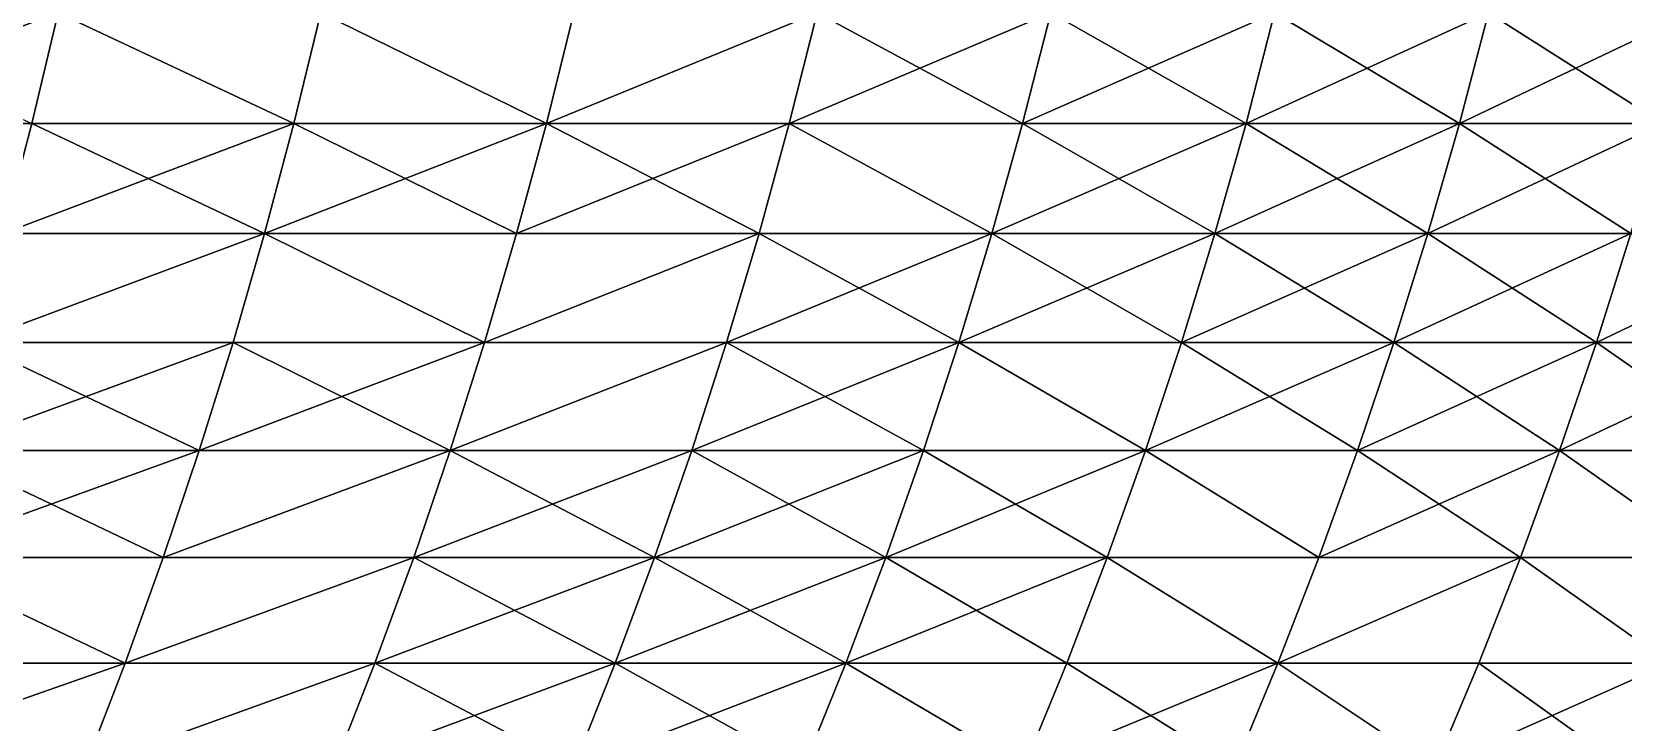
# Model space of a CAD drawing. Header units: millimetres. Extents: x -3250 to 8000, y -3250 to 3250.
# Drawn here: x 7369.3 to 7644.3, y -339.2 to -220 of the extents above; entities that cross this region are included whole.
import ezdxf

# ---------------------------------------------------------------- set-up
doc = ezdxf.new("R2010")
doc.units = ezdxf.units.MM
doc.header["$MEASUREMENT"] = 0
doc.layers.add('MESH_3D', color=2, linetype='CONTINUOUS')

msp = doc.modelspace()

# ---------------------------------------------------------------- linework, layer by layer
at = {"layer": 'MESH_3D'}
for points in [[(7322.49, -235.8, 1689.29), (7373.92, -216.67, 1749.47), (7369.34, -235.8, 1752.77)], [(7326.99, -216.67, 1685.88), (7373.92, -216.67, 1749.47), (7322.49, -235.8, 1689.29)], [(7373.92, -216.67, 24950.53), (7326.99, -216.67, 25014.12), (7369.34, -235.8, 24947.23)], [(7373.92, -216.67, 1749.47), (7414.6, -235.8, 1817.4), (7369.34, -235.8, 1752.77)], [(7414.6, -235.8, 24882.6), (7373.92, -216.67, 24950.53), (7369.34, -235.8, 24947.23)], [(7373.92, -216.67, 1749.47), (7419.26, -216.67, 1814.22), (7414.6, -235.8, 1817.4)], [(7419.26, -216.67, 24885.78), (7373.92, -216.67, 24950.53), (7414.6, -235.8, 24882.6)], [(7419.26, -216.67, 1814.22), (7458.23, -235.8, 1883.14), (7414.6, -235.8, 1817.4)], [(7458.23, -235.8, 24816.86), (7419.26, -216.67, 24885.78), (7414.6, -235.8, 24882.6)], [(7419.26, -216.67, 1814.22), (7462.97, -216.67, 1880.07), (7458.23, -235.8, 1883.14)], [(7462.97, -216.67, 24819.93), (7419.26, -216.67, 24885.78), (7458.23, -235.8, 24816.86)], [(7458.23, -235.8, 1883.14), (7505.02, -216.67, 1947), (7500.2, -235.8, 1949.94)], [(7462.97, -216.67, 1880.07), (7505.02, -216.67, 1947), (7458.23, -235.8, 1883.14)], [(7505.02, -216.67, 24753), (7462.97, -216.67, 24819.93), (7458.23, -235.8, 24816.86)], [(7505.02, -216.67, 24753), (7458.23, -235.8, 24816.86), (7500.2, -235.8, 24750.06)], [(7500.2, -235.8, 1949.94), (7545.39, -216.67, 2014.95), (7540.5, -235.8, 2017.77)], [(7505.02, -216.67, 1947), (7545.39, -216.67, 2014.95), (7500.2, -235.8, 1949.94)], [(7540.5, -235.8, 24682.23), (7505.02, -216.67, 24753), (7500.2, -235.8, 24750.06)], [(7545.39, -216.67, 24685.05), (7505.02, -216.67, 24753), (7540.5, -235.8, 24682.23)], [(7545.39, -216.67, 2014.95), (7579.1, -235.8, 2086.59), (7540.5, -235.8, 2017.77)], [(7584.05, -216.67, 24616.11), (7545.39, -216.67, 24685.05), (7540.5, -235.8, 24682.23)], [(7584.05, -216.67, 24616.11), (7540.5, -235.8, 24682.23), (7579.1, -235.8, 24613.41)], [(7545.39, -216.67, 2014.95), (7584.05, -216.67, 2083.89), (7579.1, -235.8, 2086.59)], [(7584.05, -216.67, 2083.89), (7615.96, -235.8, 2156.34), (7579.1, -235.8, 2086.59)], [(7620.98, -216.67, 24546.23), (7584.05, -216.67, 24616.11), (7579.1, -235.8, 24613.41)], [(7620.98, -216.67, 24546.23), (7579.1, -235.8, 24613.41), (7615.96, -235.8, 24543.66)], [(7584.05, -216.67, 2083.89), (7620.98, -216.67, 2153.77), (7615.96, -235.8, 2156.34)], [(7620.98, -216.67, 2153.77), (7651.08, -235.8, 2226.99), (7615.96, -235.8, 2156.34)], [(7656.16, -216.67, 24475.45), (7620.98, -216.67, 24546.23), (7615.96, -235.8, 24543.66)], [(7656.16, -216.67, 24475.45), (7615.96, -235.8, 24543.66), (7651.08, -235.8, 24473.01)], [(7620.98, -216.67, 2153.77), (7656.16, -216.67, 2224.55), (7651.08, -235.8, 2226.99)], [(7322.49, -235.8, 1689.29), (7369.34, -235.8, 1752.77), (7364.38, -254.79, 1756.34)], [(7369.34, -235.8, 1752.77), (7409.54, -254.79, 1820.84), (7364.38, -254.79, 1756.34)], [(7414.6, -235.8, 24882.6), (7364.38, -254.79, 24943.66), (7409.54, -254.79, 24879.16)], [(7414.6, -235.8, 24882.6), (7369.34, -235.8, 24947.23), (7364.38, -254.79, 24943.66)], [(7369.34, -235.8, 1752.77), (7414.6, -235.8, 1817.4), (7409.54, -254.79, 1820.84)], [(7414.6, -235.8, 1817.4), (7453.09, -254.79, 1886.45), (7409.54, -254.79, 1820.84)], [(7458.23, -235.8, 24816.86), (7409.54, -254.79, 24879.16), (7453.09, -254.79, 24813.55)], [(7458.23, -235.8, 24816.86), (7414.6, -235.8, 24882.6), (7409.54, -254.79, 24879.16)], [(7414.6, -235.8, 1817.4), (7458.23, -235.8, 1883.14), (7453.09, -254.79, 1886.45)], [(7458.23, -235.8, 1883.14), (7494.98, -254.79, 1953.13), (7453.09, -254.79, 1886.45)], [(7500.2, -235.8, 24750.06), (7453.09, -254.79, 24813.55), (7494.98, -254.79, 24746.87)], [(7500.2, -235.8, 24750.06), (7458.23, -235.8, 24816.86), (7453.09, -254.79, 24813.55)], [(7458.23, -235.8, 1883.14), (7500.2, -235.8, 1949.94), (7494.98, -254.79, 1953.13)], [(7500.2, -235.8, 1949.94), (7535.2, -254.79, 2020.83), (7494.98, -254.79, 1953.13)], [(7535.2, -254.79, 24679.17), (7500.2, -235.8, 24750.06), (7494.98, -254.79, 24746.87)], [(7500.2, -235.8, 1949.94), (7540.5, -235.8, 2017.77), (7535.2, -254.79, 2020.83)], [(7540.5, -235.8, 24682.23), (7500.2, -235.8, 24750.06), (7535.2, -254.79, 24679.17)], [(7540.5, -235.8, 2017.77), (7573.72, -254.79, 2089.51), (7535.2, -254.79, 2020.83)], [(7579.1, -235.8, 24613.41), (7540.5, -235.8, 24682.23), (7535.2, -254.79, 24679.17)], [(7579.1, -235.8, 24613.41), (7535.2, -254.79, 24679.17), (7573.72, -254.79, 24610.49)], [(7540.5, -235.8, 2017.77), (7579.1, -235.8, 2086.59), (7573.72, -254.79, 2089.51)], [(7579.1, -235.8, 2086.59), (7610.52, -254.79, 2159.13), (7573.72, -254.79, 2089.51)], [(7615.96, -235.8, 24543.66), (7573.72, -254.79, 24610.49), (7610.52, -254.79, 24540.87)], [(7615.96, -235.8, 24543.66), (7579.1, -235.8, 24613.41), (7573.72, -254.79, 24610.49)], [(7579.1, -235.8, 2086.59), (7615.96, -235.8, 2156.34), (7610.52, -254.79, 2159.13)], [(7615.96, -235.8, 2156.34), (7645.57, -254.79, 2229.65), (7610.52, -254.79, 2159.13)], [(7651.08, -235.8, 24473.01), (7610.52, -254.79, 24540.87), (7645.57, -254.79, 24470.35)], [(7651.08, -235.8, 24473.01), (7615.96, -235.8, 24543.66), (7610.52, -254.79, 24540.87)], [(7615.96, -235.8, 2156.34), (7651.08, -235.8, 2226.99), (7645.57, -254.79, 2229.65)], [(7359.03, -273.62, 1760.18), (7409.54, -254.79, 1820.84), (7404.1, -273.62, 1824.55)], [(7364.38, -254.79, 1756.34), (7409.54, -254.79, 1820.84), (7359.03, -273.62, 1760.18)], [(7409.54, -254.79, 24879.16), (7364.38, -254.79, 24943.66), (7359.03, -273.62, 24939.82)], [(7409.54, -254.79, 24879.16), (7359.03, -273.62, 24939.82), (7404.1, -273.62, 24875.45)], [(7409.54, -254.79, 1820.84), (7447.56, -273.62, 1890.03), (7404.1, -273.62, 1824.55)], [(7447.56, -273.62, 24809.97), (7409.54, -254.79, 24879.16), (7404.1, -273.62, 24875.45)], [(7409.54, -254.79, 1820.84), (7453.09, -254.79, 1886.45), (7447.56, -273.62, 1890.03)], [(7453.09, -254.79, 24813.55), (7409.54, -254.79, 24879.16), (7447.56, -273.62, 24809.97)], [(7447.56, -273.62, 1890.03), (7494.98, -254.79, 1953.13), (7489.36, -273.62, 1956.56)], [(7453.09, -254.79, 1886.45), (7494.98, -254.79, 1953.13), (7447.56, -273.62, 1890.03)], [(7494.98, -254.79, 24746.87), (7447.56, -273.62, 24809.97), (7489.36, -273.62, 24743.44)], [(7494.98, -254.79, 24746.87), (7453.09, -254.79, 24813.55), (7447.56, -273.62, 24809.97)], [(7494.98, -254.79, 1953.13), (7529.5, -273.62, 2024.12), (7489.36, -273.62, 1956.56)], [(7535.2, -254.79, 24679.17), (7489.36, -273.62, 24743.44), (7529.5, -273.62, 24675.88)], [(7535.2, -254.79, 24679.17), (7494.98, -254.79, 24746.87), (7489.36, -273.62, 24743.44)], [(7494.98, -254.79, 1953.13), (7535.2, -254.79, 2020.83), (7529.5, -273.62, 2024.12)], [(7535.2, -254.79, 2020.83), (7567.94, -273.62, 2092.66), (7529.5, -273.62, 2024.12)], [(7573.72, -254.79, 24610.49), (7535.2, -254.79, 24679.17), (7529.5, -273.62, 24675.88)], [(7573.72, -254.79, 24610.49), (7529.5, -273.62, 24675.88), (7567.94, -273.62, 24607.34)], [(7535.2, -254.79, 2020.83), (7573.72, -254.79, 2089.51), (7567.94, -273.62, 2092.66)], [(7573.72, -254.79, 2089.51), (7604.66, -273.62, 2162.14), (7567.94, -273.62, 2092.66)], [(7610.52, -254.79, 24540.87), (7573.72, -254.79, 24610.49), (7567.94, -273.62, 24607.34)], [(7610.52, -254.79, 24540.87), (7567.94, -273.62, 24607.34), (7604.66, -273.62, 24537.86)], [(7573.72, -254.79, 2089.51), (7610.52, -254.79, 2159.13), (7604.66, -273.62, 2162.14)], [(7610.52, -254.79, 2159.13), (7639.63, -273.62, 2232.51), (7604.66, -273.62, 2162.14)], [(7645.57, -254.79, 24470.35), (7604.66, -273.62, 24537.86), (7639.63, -273.62, 24467.49)], [(7645.57, -254.79, 24470.35), (7610.52, -254.79, 24540.87), (7604.66, -273.62, 24537.86)], [(7610.52, -254.79, 2159.13), (7645.57, -254.79, 2229.65), (7639.63, -273.62, 2232.51)], [(7639.63, -273.62, 2232.51), (7678.85, -254.79, 2301.01), (7672.84, -273.62, 2303.72)], [(7645.57, -254.79, 2229.65), (7678.85, -254.79, 2301.01), (7639.63, -273.62, 2232.51)], [(7672.84, -273.62, 24396.28), (7645.57, -254.79, 24470.35), (7639.63, -273.62, 24467.49)], [(7359.03, -273.62, 1760.18), (7398.27, -292.27, 1828.53), (7353.3, -292.27, 1764.3)], [(7404.1, -273.62, 24875.45), (7359.03, -273.62, 24939.82), (7353.3, -292.27, 24935.7)], [(7404.1, -273.62, 24875.45), (7353.3, -292.27, 24935.7), (7398.27, -292.27, 24871.47)], [(7359.03, -273.62, 1760.18), (7404.1, -273.62, 1824.55), (7398.27, -292.27, 1828.53)], [(7404.1, -273.62, 1824.55), (7441.63, -292.27, 1893.86), (7398.27, -292.27, 1828.53)], [(7447.56, -273.62, 24809.97), (7398.27, -292.27, 24871.47), (7441.63, -292.27, 24806.14)], [(7447.56, -273.62, 24809.97), (7404.1, -273.62, 24875.45), (7398.27, -292.27, 24871.47)], [(7404.1, -273.62, 1824.55), (7447.56, -273.62, 1890.03), (7441.63, -292.27, 1893.86)], [(7441.63, -292.27, 1893.86), (7489.36, -273.62, 1956.56), (7483.34, -292.27, 1960.24)], [(7447.56, -273.62, 1890.03), (7489.36, -273.62, 1956.56), (7441.63, -292.27, 1893.86)], [(7489.36, -273.62, 24743.44), (7447.56, -273.62, 24809.97), (7441.63, -292.27, 24806.14)], [(7489.36, -273.62, 24743.44), (7441.63, -292.27, 24806.14), (7483.34, -292.27, 24739.76)], [(7489.36, -273.62, 1956.56), (7523.39, -292.27, 2027.65), (7483.34, -292.27, 1960.24)], [(7529.5, -273.62, 24675.88), (7489.36, -273.62, 24743.44), (7483.34, -292.27, 24739.76)], [(7529.5, -273.62, 24675.88), (7483.34, -292.27, 24739.76), (7523.39, -292.27, 24672.35)], [(7489.36, -273.62, 1956.56), (7529.5, -273.62, 2024.12), (7523.39, -292.27, 2027.65)], [(7529.5, -273.62, 2024.12), (7561.74, -292.27, 2096.04), (7523.39, -292.27, 2027.65)], [(7561.74, -292.27, 24603.96), (7529.5, -273.62, 24675.88), (7523.39, -292.27, 24672.35)], [(7529.5, -273.62, 2024.12), (7567.94, -273.62, 2092.66), (7561.74, -292.27, 2096.04)], [(7567.94, -273.62, 24607.34), (7529.5, -273.62, 24675.88), (7561.74, -292.27, 24603.96)], [(7561.74, -292.27, 2096.04), (7604.66, -273.62, 2162.14), (7598.38, -292.27, 2165.35)], [(7567.94, -273.62, 2092.66), (7604.66, -273.62, 2162.14), (7561.74, -292.27, 2096.04)], [(7598.38, -292.27, 24534.65), (7567.94, -273.62, 24607.34), (7561.74, -292.27, 24603.96)], [(7604.66, -273.62, 24537.86), (7567.94, -273.62, 24607.34), (7598.38, -292.27, 24534.65)], [(7604.66, -273.62, 2162.14), (7633.28, -292.27, 2235.57), (7598.38, -292.27, 2165.35)], [(7639.63, -273.62, 24467.49), (7604.66, -273.62, 24537.86), (7598.38, -292.27, 24534.65)], [(7639.63, -273.62, 24467.49), (7598.38, -292.27, 24534.65), (7633.28, -292.27, 24464.43)], [(7604.66, -273.62, 2162.14), (7639.63, -273.62, 2232.51), (7633.28, -292.27, 2235.57)], [(7639.63, -273.62, 2232.51), (7666.41, -292.27, 2306.63), (7633.28, -292.27, 2235.57)], [(7672.84, -273.62, 24396.28), (7633.28, -292.27, 24464.43), (7666.41, -292.27, 24393.37)], [(7672.84, -273.62, 24396.28), (7639.63, -273.62, 24467.49), (7633.28, -292.27, 24464.43)], [(7639.63, -273.62, 2232.51), (7672.84, -273.62, 2303.72), (7666.41, -292.27, 2306.63)], [(7347.2, -310.75, 1768.69), (7398.27, -292.27, 1828.53), (7392.06, -310.75, 1832.76)], [(7353.3, -292.27, 1764.3), (7398.27, -292.27, 1828.53), (7347.2, -310.75, 1768.69)], [(7392.06, -310.75, 24867.24), (7353.3, -292.27, 24935.7), (7347.2, -310.75, 24931.31)], [(7398.27, -292.27, 24871.47), (7353.3, -292.27, 24935.7), (7392.06, -310.75, 24867.24)], [(7392.06, -310.75, 1832.76), (7441.63, -292.27, 1893.86), (7435.31, -310.75, 1897.93)], [(7398.27, -292.27, 1828.53), (7441.63, -292.27, 1893.86), (7392.06, -310.75, 1832.76)], [(7441.63, -292.27, 24806.14), (7398.27, -292.27, 24871.47), (7392.06, -310.75, 24867.24)], [(7441.63, -292.27, 24806.14), (7392.06, -310.75, 24867.24), (7435.31, -310.75, 24802.07)], [(7441.63, -292.27, 1893.86), (7476.93, -310.75, 1964.16), (7435.31, -310.75, 1897.93)], [(7483.34, -292.27, 24739.76), (7435.31, -310.75, 24802.07), (7476.93, -310.75, 24735.84)], [(7483.34, -292.27, 24739.76), (7441.63, -292.27, 24806.14), (7435.31, -310.75, 24802.07)], [(7441.63, -292.27, 1893.86), (7483.34, -292.27, 1960.24), (7476.93, -310.75, 1964.16)], [(7483.34, -292.27, 1960.24), (7516.88, -310.75, 2031.41), (7476.93, -310.75, 1964.16)], [(7523.39, -292.27, 24672.35), (7483.34, -292.27, 24739.76), (7476.93, -310.75, 24735.84)], [(7523.39, -292.27, 24672.35), (7476.93, -310.75, 24735.84), (7516.88, -310.75, 24668.59)], [(7483.34, -292.27, 1960.24), (7523.39, -292.27, 2027.65), (7516.88, -310.75, 2031.41)], [(7523.39, -292.27, 2027.65), (7555.14, -310.75, 2099.63), (7516.88, -310.75, 2031.41)], [(7561.74, -292.27, 24603.96), (7523.39, -292.27, 24672.35), (7516.88, -310.75, 24668.59)], [(7561.74, -292.27, 24603.96), (7516.88, -310.75, 24668.59), (7555.14, -310.75, 24600.37)], [(7523.39, -292.27, 2027.65), (7561.74, -292.27, 2096.04), (7555.14, -310.75, 2099.63)], [(7561.74, -292.27, 2096.04), (7591.69, -310.75, 2168.78), (7555.14, -310.75, 2099.63)], [(7591.69, -310.75, 24531.22), (7561.74, -292.27, 24603.96), (7555.14, -310.75, 24600.37)], [(7561.74, -292.27, 2096.04), (7598.38, -292.27, 2165.35), (7591.69, -310.75, 2168.78)], [(7598.38, -292.27, 24534.65), (7561.74, -292.27, 24603.96), (7591.69, -310.75, 24531.22)], [(7598.38, -292.27, 2165.35), (7626.5, -310.75, 2238.83), (7591.69, -310.75, 2168.78)], [(7633.28, -292.27, 24464.43), (7598.38, -292.27, 24534.65), (7591.69, -310.75, 24531.22)], [(7633.28, -292.27, 24464.43), (7591.69, -310.75, 24531.22), (7626.5, -310.75, 24461.17)], [(7598.38, -292.27, 2165.35), (7633.28, -292.27, 2235.57), (7626.5, -310.75, 2238.83)], [(7633.28, -292.27, 2235.57), (7659.56, -310.75, 2309.72), (7626.5, -310.75, 2238.83)], [(7659.56, -310.75, 24390.28), (7633.28, -292.27, 24464.43), (7626.5, -310.75, 24461.17)], [(7633.28, -292.27, 2235.57), (7666.41, -292.27, 2306.63), (7659.56, -310.75, 2309.72)], [(7666.41, -292.27, 24393.37), (7633.28, -292.27, 24464.43), (7659.56, -310.75, 24390.28)], [(7347.2, -310.75, 1768.69), (7385.47, -329.03, 1837.26), (7340.72, -329.03, 1773.35)], [(7385.47, -329.03, 24862.74), (7347.2, -310.75, 24931.31), (7340.72, -329.03, 24926.65)], [(7347.2, -310.75, 1768.69), (7392.06, -310.75, 1832.76), (7385.47, -329.03, 1837.26)], [(7392.06, -310.75, 24867.24), (7347.2, -310.75, 24931.31), (7385.47, -329.03, 24862.74)], [(7385.47, -329.03, 1837.26), (7435.31, -310.75, 1897.93), (7428.61, -329.03, 1902.26)], [(7392.06, -310.75, 1832.76), (7435.31, -310.75, 1897.93), (7385.47, -329.03, 1837.26)], [(7435.31, -310.75, 24802.07), (7392.06, -310.75, 24867.24), (7385.47, -329.03, 24862.74)], [(7435.31, -310.75, 24802.07), (7385.47, -329.03, 24862.74), (7428.61, -329.03, 24797.74)], [(7435.31, -310.75, 1897.93), (7470.12, -329.03, 1968.32), (7428.61, -329.03, 1902.26)], [(7476.93, -310.75, 24735.84), (7435.31, -310.75, 24802.07), (7428.61, -329.03, 24797.74)], [(7476.93, -310.75, 24735.84), (7428.61, -329.03, 24797.74), (7470.12, -329.03, 24731.68)], [(7435.31, -310.75, 1897.93), (7476.93, -310.75, 1964.16), (7470.12, -329.03, 1968.32)], [(7470.12, -329.03, 1968.32), (7516.88, -310.75, 2031.41), (7509.97, -329.03, 2035.4)], [(7476.93, -310.75, 1964.16), (7516.88, -310.75, 2031.41), (7470.12, -329.03, 1968.32)], [(7509.97, -329.03, 24664.6), (7476.93, -310.75, 24735.84), (7470.12, -329.03, 24731.68)], [(7516.88, -310.75, 24668.59), (7476.93, -310.75, 24735.84), (7509.97, -329.03, 24664.6)], [(7516.88, -310.75, 2031.41), (7548.14, -329.03, 2103.45), (7509.97, -329.03, 2035.4)], [(7555.14, -310.75, 24600.37), (7509.97, -329.03, 24664.6), (7548.14, -329.03, 24596.55)], [(7555.14, -310.75, 24600.37), (7516.88, -310.75, 24668.59), (7509.97, -329.03, 24664.6)], [(7516.88, -310.75, 2031.41), (7555.14, -310.75, 2099.63), (7548.14, -329.03, 2103.45)], [(7555.14, -310.75, 2099.63), (7584.59, -329.03, 2172.42), (7548.14, -329.03, 2103.45)], [(7584.59, -329.03, 24527.58), (7555.14, -310.75, 24600.37), (7548.14, -329.03, 24596.55)], [(7555.14, -310.75, 2099.63), (7591.69, -310.75, 2168.78), (7584.59, -329.03, 2172.42)], [(7591.69, -310.75, 24531.22), (7555.14, -310.75, 24600.37), (7584.59, -329.03, 24527.58)], [(7584.59, -329.03, 2172.42), (7626.5, -310.75, 2238.83), (7619.32, -329.03, 2242.29)], [(7591.69, -310.75, 2168.78), (7626.5, -310.75, 2238.83), (7584.59, -329.03, 2172.42)], [(7626.5, -310.75, 24461.17), (7584.59, -329.03, 24527.58), (7619.32, -329.03, 24457.71)], [(7626.5, -310.75, 24461.17), (7591.69, -310.75, 24531.22), (7584.59, -329.03, 24527.58)], [(7626.5, -310.75, 2238.83), (7652.29, -329.03, 2313), (7619.32, -329.03, 2242.29)], [(7652.29, -329.03, 24387), (7626.5, -310.75, 24461.17), (7619.32, -329.03, 24457.71)], [(7626.5, -310.75, 2238.83), (7659.56, -310.75, 2309.72), (7652.29, -329.03, 2313)], [(7659.56, -310.75, 24390.28), (7626.5, -310.75, 24461.17), (7652.29, -329.03, 24387)], [(7340.72, -329.03, 1773.35), (7378.51, -347.11, 1842), (7333.88, -347.11, 1778.27)], [(7385.47, -329.03, 24862.74), (7333.88, -347.11, 24921.73), (7378.51, -347.11, 24858)], [(7385.47, -329.03, 24862.74), (7340.72, -329.03, 24926.65), (7333.88, -347.11, 24921.73)], [(7340.72, -329.03, 1773.35), (7385.47, -329.03, 1837.26), (7378.51, -347.11, 1842)], [(7378.51, -347.11, 1842), (7428.61, -329.03, 1902.26), (7421.53, -347.11, 1906.84)], [(7385.47, -329.03, 1837.26), (7428.61, -329.03, 1902.26), (7378.51, -347.11, 1842)], [(7428.61, -329.03, 24797.74), (7378.51, -347.11, 24858), (7421.53, -347.11, 24793.16)], [(7428.61, -329.03, 24797.74), (7385.47, -329.03, 24862.74), (7378.51, -347.11, 24858)], [(7428.61, -329.03, 1902.26), (7462.93, -347.11, 1972.72), (7421.53, -347.11, 1906.84)], [(7470.12, -329.03, 24731.68), (7421.53, -347.11, 24793.16), (7462.93, -347.11, 24727.28)], [(7470.12, -329.03, 24731.68), (7428.61, -329.03, 24797.74), (7421.53, -347.11, 24793.16)], [(7428.61, -329.03, 1902.26), (7470.12, -329.03, 1968.32), (7462.93, -347.11, 1972.72)], [(7470.12, -329.03, 1968.32), (7502.67, -347.11, 2039.61), (7462.93, -347.11, 1972.72)], [(7509.97, -329.03, 24664.6), (7462.93, -347.11, 24727.28), (7502.67, -347.11, 24660.39)], [(7509.97, -329.03, 24664.6), (7470.12, -329.03, 24731.68), (7462.93, -347.11, 24727.28)], [(7470.12, -329.03, 1968.32), (7509.97, -329.03, 2035.4), (7502.67, -347.11, 2039.61)], [(7509.97, -329.03, 2035.4), (7540.73, -347.11, 2107.48), (7502.67, -347.11, 2039.61)], [(7540.73, -347.11, 24592.52), (7509.97, -329.03, 24664.6), (7502.67, -347.11, 24660.39)], [(7509.97, -329.03, 2035.4), (7548.14, -329.03, 2103.45), (7540.73, -347.11, 2107.48)], [(7548.14, -329.03, 24596.55), (7509.97, -329.03, 24664.6), (7540.73, -347.11, 24592.52)], [(7548.14, -329.03, 2103.45), (7577.09, -347.11, 2176.27), (7540.73, -347.11, 2107.48)], [(7584.59, -329.03, 24527.58), (7548.14, -329.03, 24596.55), (7540.73, -347.11, 24592.52)], [(7584.59, -329.03, 24527.58), (7540.73, -347.11, 24592.52), (7577.09, -347.11, 24523.73)], [(7548.14, -329.03, 2103.45), (7584.59, -329.03, 2172.42), (7577.09, -347.11, 2176.27)], [(7584.59, -329.03, 2172.42), (7611.72, -347.11, 2245.95), (7577.09, -347.11, 2176.27)], [(7611.72, -347.11, 24454.05), (7584.59, -329.03, 24527.58), (7577.09, -347.11, 24523.73)], [(7584.59, -329.03, 2172.42), (7619.32, -329.03, 2242.29), (7611.72, -347.11, 2245.95)], [(7619.32, -329.03, 24457.71), (7584.59, -329.03, 24527.58), (7611.72, -347.11, 24454.05)], [(7619.32, -329.03, 2242.29), (7644.6, -347.11, 2316.47), (7611.72, -347.11, 2245.95)], [(7652.29, -329.03, 24387), (7619.32, -329.03, 24457.71), (7611.72, -347.11, 24454.05)], [(7652.29, -329.03, 24387), (7611.72, -347.11, 24454.05), (7644.6, -347.11, 24383.53)], [(7619.32, -329.03, 2242.29), (7652.29, -329.03, 2313), (7644.6, -347.11, 2316.47)]]:
    msp.add_3dface(points, dxfattribs=at)

doc.saveas('drawing.dxf')
